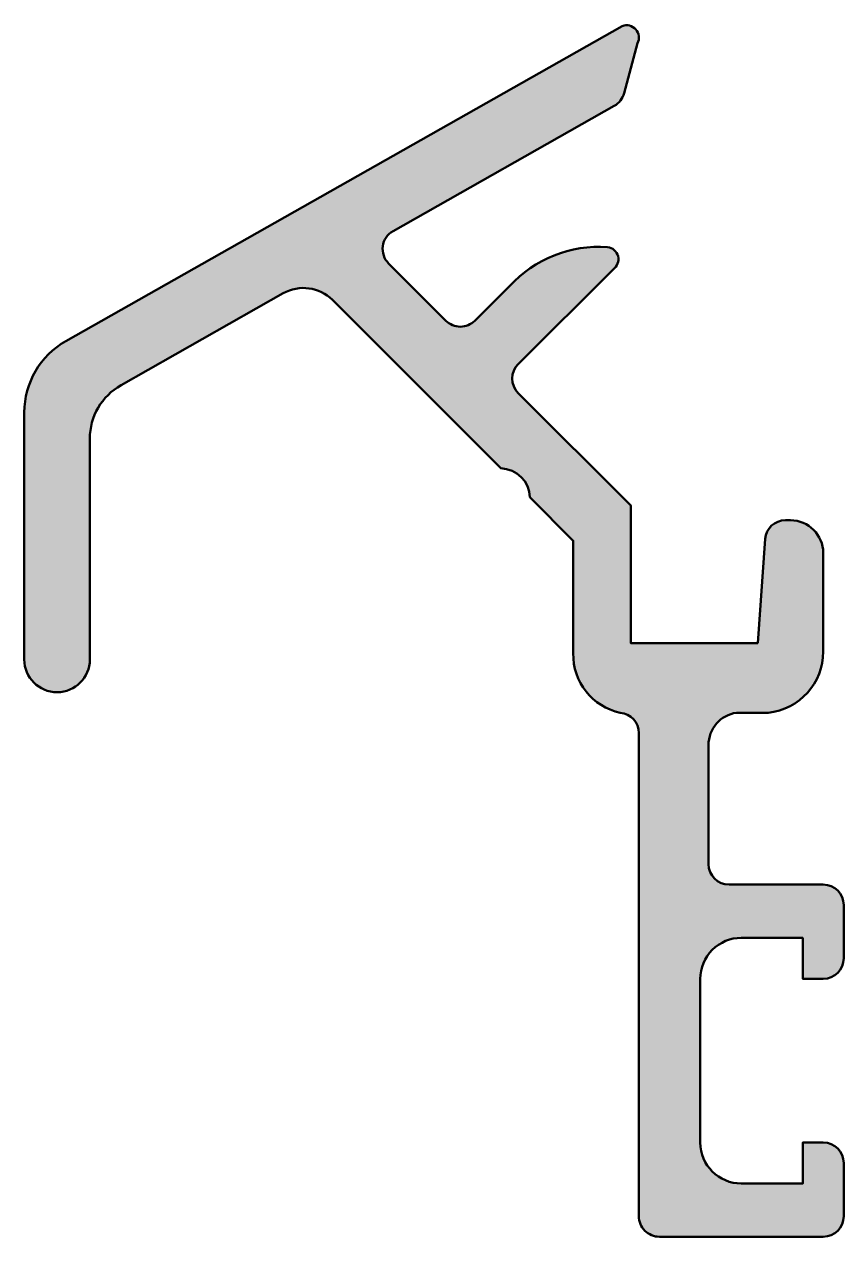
# Model space of a CAD drawing. Extents: x -15 to 5, y 0 to 29.6.
import ezdxf

# ---------------------------------------------------------------- set-up
doc = ezdxf.new("R2010")
doc.units = 0
doc.layers.add('0S-Alu contour', color=7, linetype='Continuous', lineweight=50)
doc.layers.add('0S-Alu hatch', color=252, linetype='Continuous', lineweight=25)

# ---------------------------------------------------------------- blocks, each defined once
blk = doc.blocks.new('184710__27B6FC55_F167_4085_AE7D_89D3997D0322_')
at = {"layer": '0S-Alu hatch'}
h = blk.add_hatch(color=256, dxfattribs=at)
edge = h.paths.add_edge_path()
edge.add_line((2.899981355667114, 14.50000095367431), (3.079360536969493, 17.04433038487439))
edge.add_ellipse((3.577232477918736, 17.00017486662922), major_axis=(-0.4998261491519497, 0), ratio=1, start_angle=270.02856261113186, end_angle=354.93178347432837, ccw=False)
edge.add_line((3.576983308792114, 17.50000095367431), (3.700001573562622, 17.50000095367431))
edge.add_ellipse((3.69997865834838, 16.69999048409658), major_axis=(-0.8000104699059228, 0), ratio=1, start_angle=180.0010776632506, end_angle=269.9983588401499, ccw=False)
edge.add_line((4.499989128112792, 16.70000553131107), (4.499989128112792, 14.29178714752197))
edge.add_ellipse((3.000006801066025, 14.29177041520317), major_axis=(-1.499982327140091, 0), ratio=1, start_angle=95.9995823871779, end_angle=180.0006391355447, ccw=False)
edge.add_line((3.156786775588989, 12.80000400543213), (2.386140441894531, 12.80000400543213))
edge.add_arc((2.500015927298407, 12.00811527140815), 0.8000346200322026, 98.18317030687408, 179.9975739419789)
edge.add_line((1.699981307983398, 12.00814914703429), (1.699981307983398, 9.09999942779541))
edge.add_arc((2.199989469805129, 9.100007589644637), 0.5000081618883452, 180.0009352637288, 269.9992833018759)
edge.add_line((2.19998321533203, 8.59999942779541), (4.499999618530273, 8.59999942779541))
edge.add_ellipse((4.499962671508509, 8.099962480773646), major_axis=(-0.5000369483867454, 0), ratio=1, start_angle=180.0042335040138, end_angle=269.9957664960132, ccw=False)
edge.add_line((4.999999618530273, 8.099999427795643), (4.999999618530273, 6.799996376037597))
edge.add_ellipse((4.499931398290308, 6.800064596277561), major_axis=(-0.5000682248933308, 0), ratio=1, start_angle=90.00781639713318, end_angle=179.9921836029439, ccw=False)
edge.add_line((4.499999618530273, 6.299996376037597), (3.999999618530273, 6.299996376037597))
edge.add_line((3.999999618530273, 6.299996376037597), (3.999999618530273, 7.299996376037598))
edge.add_line((3.999999618530273, 7.299996376037598), (2.499999618530273, 7.299996376037598))
edge.add_arc((2.499969296834355, 6.300026697733514), 0.9999696787637988, 89.9982626421171, 180.0017373580461)
edge.add_line((1.499999618530273, 6.299996376034747), (1.499999618530273, 2.300004005432127))
edge.add_arc((2.50000568767301, 2.300010074574867), 1.000006069161155, 180.0003477354136, 269.9996522658463)
edge.add_line((2.499999618530272, 1.300004005432129), (3.999999618530273, 1.300004005432125))
edge.add_line((3.999999618530273, 1.300004005432125), (3.999999618530273, 2.300004005432127))
edge.add_line((3.999999618530273, 2.300004005432127), (4.499999618530272, 2.300004005432127))
edge.add_ellipse((4.499962666842407, 1.799967052383714), major_axis=(-0.5000369544137391, 0), ratio=1, start_angle=180.0059825937153, end_angle=269.995765961408, ccw=False)
edge.add_line((4.999999618530273, 1.800019264221321), (4.999999618530273, 0.5000009536743182))
edge.add_ellipse((4.499957619044328, 0.5000429531602597), major_axis=(-0.500042001249753, 0), ratio=1, start_angle=90.00481238232618, end_angle=179.995187617689, ccw=False)
edge.add_line((4.499999618530273, 9.536743164e-07), (0.4999996185302736, 9.536743164e-07))
edge.add_ellipse((0.4999790908626906, 0.4999804260067333), major_axis=(-0.4999794727538193, 0), ratio=1, start_angle=-0.0023523939923961734, end_angle=90.0023523940086, ccw=False)
edge.add_line((-3.814697267e-07, 0.5000009536741753), (-3.814697265e-07, 12.30214023590088))
edge.add_arc((-0.5000215082234457, 12.30211560745914), 0.5000211273602537, 0.0028220921898679, 84.70622089024793)
edge.add_ellipse((-0.1591146620435556, 14.21095699553339), major_axis=(-1.441415918548418, 0), ratio=1, start_angle=-1.547926278567104, end_angle=78.19960226766369, ccw=False)
edge.add_line((-1.600004577636718, 14.24989414215088), (-1.600006484985352, 17.00000095367431))
edge.add_line((-1.600006484985352, 17.00000095367431), (-2.660675430301759, 18.06066226959619))
edge.add_arc((-3.385436211913812, 18.04300946070675), 0.7249757321625339, 1.395262453386943, 88.60334658534192)
edge.add_line((-3.36776580811793, 18.76776981355056), (-7.480010414123535, 22.87999820709229))
edge.add_arc((-8.185784775201219, 22.17496009293749), 0.9975952040610286, 44.97009961403654, 119.6529189854461)
edge.add_line((-8.679339745547647, 23.0419085818409), (-12.63937597290038, 20.79837134096692))
edge.add_arc((-11.9010099579148, 19.49381818902501), 1.499014108781919, 119.5094928699106, 180.0313812632458)
edge.add_line((-13.40002384185791, 19.49299716949435), (-13.40002384185791, 14.09999942779541))
edge.add_ellipse((-14.20001163482666, 14.09999942779541), major_axis=(-0.7999877929687517, 0), ratio=1, start_angle=0, end_angle=180, ccw=False)
edge.add_line((-14.99999942779541, 14.09999942779541), (-14.99999942779541, 20.13500308990478))
edge.add_ellipse((-12.99907350506154, 20.13436846251901), major_axis=(-2.000926023375256, 0), ratio=1, start_angle=299.5531865634066, end_angle=359.98182767830133, ccw=False)
edge.add_line((-13.98599281311035, 21.87497043609619), (-0.4064010620117191, 29.56971836090088))
edge.add_ellipse((-0.3000100742868476, 29.28920829268923), major_axis=(-0.3000082342822956, 0), ratio=1, start_angle=152.3096273168405, end_angle=290.7705791971017, ccw=False)
edge.add_line((-0.0343612670898446, 29.14979648590088), (-0.3623964433746359, 27.9268528398385))
edge.add_ellipse((-0.8453249431445751, 28.05639072661281), major_axis=(-0.4999999999999976, 0), ratio=1, start_angle=119.5346819197949, end_angle=164.9847711076433, ccw=False)
edge.add_line((-0.5988497891059583, 27.62136199372078), (-6.000910590135269, 24.56070492123681))
edge.add_arc((-5.75553328089399, 24.12576610457162), 0.4993814154858149, 119.4301752631247, 225.1049132366746)
edge.add_line((-6.108002090454106, 23.77200412750244), (-4.71063088190195, 22.37400150299072))
edge.add_arc((-4.357405132100465, 22.7252684239337), 0.4981534704000198, 224.8406905539026, 315.1593094460976)
edge.add_line((-4.004179382298977, 22.37400150299072), (-3.15731110572815, 23.22087001800537))
edge.add_ellipse((-0.9676071685719049, 21.19756964234121), major_axis=(-2.981366757472201, 0), ratio=1, start_angle=266.0803701308388, end_angle=317.26187008370744, ccw=False)
edge.add_ellipse((-0.7999611607039171, 23.8741574913479), major_axis=(-0.2999915021132864, 0), ratio=1, start_angle=124.6103951803776, end_angle=263.07854007680413, ccw=False)
edge.add_line((-0.629568064212799, 23.62725448608399), (-2.943998718261719, 21.31386070013369))
edge.add_arc((-2.588620866303866, 20.95993127703828), 0.5015570298528647, 135.1169997098723, 224.8830002901275)
edge.add_line((-2.94399871826172, 20.60600185394287), (-0.2000003695487975, 17.86274361610412))
edge.add_line((-0.2000003695487976, 17.86274361610412), (-0.2000003695487976, 14.5))
edge.add_line((-0.2000003695487976, 14.5), (2.899981355667114, 14.50000095367431))
at = {"layer": '0S-Alu contour', "color": 7}
for points in [[(-13.98599281311035, 21.87497043609619), (-0.4064010620117188, 29.56971836090088)], [(-0.0343612670898446, 29.14979648590088), (-0.3623964433746359, 27.9268528398385)], [(-0.5988497891059583, 27.62136199372078), (-6.000910590135269, 24.56070492123681)], [(-6.108002090454106, 23.77200412750244), (-4.71063088190195, 22.37400150299072)], [(-0.629568064212799, 23.62725448608399), (-2.943998718261719, 21.31386070013369)], [(-4.004179382298977, 22.37400150299072), (-3.15731110572815, 23.22087001800537)], [(-8.679339745547647, 23.0419085818409), (-12.63937597290038, 20.79837134096692)], [(-3.36776580811793, 18.76776981355056), (-7.480010414123535, 22.87999820709229)], [(-2.94399871826172, 20.60600185394287), (-0.2000003695487976, 17.86274361610412), (-0.2000003695487976, 14.5), (2.899981355667114, 14.50000095367431)], [(-14.99999942779541, 14.09999942779541), (-14.99999942779541, 20.13500308990478)], [(-13.40002384185791, 19.49299716949435), (-13.40002384185791, 14.09999942779541)], [(-1.600004577636718, 14.24989414215088), (-1.600006484985352, 17.00000095367431), (-2.660675430301759, 18.06066226959619)], [(3.576983308792114, 17.50000095367431), (3.700001573562622, 17.50000095367431)], [(2.899981355667114, 14.50000095367431), (3.079360536969493, 17.04433038487439)], [(4.499989128112792, 16.70000553131107), (4.499989128112792, 14.29178714752197)], [(3.156786775588989, 12.80000400543213), (2.386140441894531, 12.80000400543213)], [(-3.814697267e-07, 0.5000009536741753), (-3.814697265e-07, 12.30214023590088)], [(1.699981307983398, 12.00814914703429), (1.699981307983398, 9.09999942779541)], [(2.19998321533203, 8.59999942779541), (4.499999618530273, 8.59999942779541)], [(4.999999618530273, 8.099999427795643), (4.999999618530273, 6.799996376037597)], [(4.499999618530273, 6.299996376037597), (3.999999618530273, 6.299996376037597), (3.999999618530273, 7.299996376037598), (2.499999618530273, 7.299996376037598)], [(1.499999618530273, 6.299996376034747), (1.499999618530273, 2.300004005432127)], [(2.499999618530272, 1.300004005432129), (3.999999618530273, 1.300004005432125), (3.999999618530273, 2.300004005432127), (4.499999618530272, 2.300004005432127)], [(4.999999618530273, 1.800019264221321), (4.999999618530273, 0.5000009536743182)], [(4.499999618530273, 9.536743164e-07), (0.4999996185302736, 9.536743164e-07)]]:
    blk.add_lwpolyline(points, dxfattribs=at)
at = {"layer": '0S-Alu contour', "color": 7, "extrusion": (0, 0, -1)}
for centre, radius, start, end in [((0.3000100742868476, 29.28920829268923), 0.3000082342822956, 69.22942080289826, 207.6903726831595), ((0.8453249431445751, 28.05639072661281), 0.4999999999999976, 195.0152288923568, 240.4653180802051), ((0.9676071685719049, 21.19756964234121), 2.981366757472201, 42.73812991629255, 93.91962986916123), ((0.7999611607039171, 23.8741574913479), 0.2999915021132864, 96.92145992319588, 235.3896048196225), ((12.99907350506154, 20.13436846251901), 2.000926023375256, 0.0181723216986495, 60.44681343659341), ((-3.577232477918736, 17.00017486662922), 0.4998261491519497, 5.068216525671636, 89.97143738886817), ((-3.69997865834838, 16.69999048409658), 0.8000104699059228, 90.0016411598501, 179.9989223367494), ((0.1591146620435556, 14.21095699553339), 1.441415918548418, 281.8003977323364, 1.547926278567208), ((-3.000006801066025, 14.29177041520317), 1.499982327140091, 179.9993608644553, 264.0004176128221), ((14.20001163482666, 14.09999942779541), 0.7999877929687518, 180, 0), ((-4.499962671508509, 8.099962480773646), 0.5000369483867454, 90.00423350398685, 179.9957664959862), ((-4.499931398290308, 6.800064596277561), 0.5000682248933308, 180.0078163970562, 269.9921836028668), ((-4.499962666842407, 1.799967052383714), 0.5000369544137391, 90.00423403859203, 179.9940174062847), ((-0.4999790908626906, 0.4999804260067333), 0.4999794727538193, 269.9976476059914, 0.0023523939924092), ((-4.499957619044328, 0.5000429531602597), 0.500042001249753, 180.0048123823111, 269.9951876176738)]:
    blk.add_arc(centre, radius, start, end, dxfattribs=at)
at = {"layer": '0S-Alu contour', "color": 7}
for centre, radius, start, end in [((-5.75553328089399, 24.12576610457162), 0.4993814154858149, 119.4301752631247, 225.1049132366746), ((-8.185784775201219, 22.17496009293749), 0.9975952040610286, 44.97009961403654, 119.6529189854461), ((-4.357405132100465, 22.7252684239337), 0.4981534704000198, 224.8406905539026, 315.1593094460976), ((-2.588620866303866, 20.95993127703828), 0.5015570298528647, 135.1169997098723, 224.8830002901275), ((-11.9010099579148, 19.49381818902501), 1.499014108781919, 119.5094928699106, 180.0313812632458), ((-3.385436211913812, 18.04300946070675), 0.7249757321625339, 1.395262453386943, 88.60334658534192), ((-0.5000215082234457, 12.30211560745914), 0.5000211273602537, 0.0028220921898679, 84.70622089024793), ((2.500015927298407, 12.00811527140815), 0.8000346200322026, 98.18317030687408, 179.9975739419789), ((2.199989469805129, 9.100007589644637), 0.5000081618883452, 180.0009352637288, 269.9992833018759), ((2.499969296834355, 6.300026697733514), 0.9999696787637988, 89.9982626421171, 180.0017373580461), ((2.50000568767301, 2.300010074574867), 1.000006069161155, 180.0003477354136, 269.9996522658463)]:
    blk.add_arc(centre, radius, start, end, dxfattribs=at)
blk = doc.blocks.new('184710__E70DC0D4_0B2F_435C_B3BD_CEE8C64F1E02_')
at = {"layer": '0S-Alu contour', "color": 7}
blk.add_blockref('184710__27B6FC55_F167_4085_AE7D_89D3997D0322_', (0, 0), dxfattribs=at)

msp = doc.modelspace()

# ---------------------------------------------------------------- block references
at = {"layer": '0S-Alu contour', "color": 7}
msp.add_blockref('184710__E70DC0D4_0B2F_435C_B3BD_CEE8C64F1E02_', (0, 0), dxfattribs=at)

doc.saveas('drawing.dxf')
